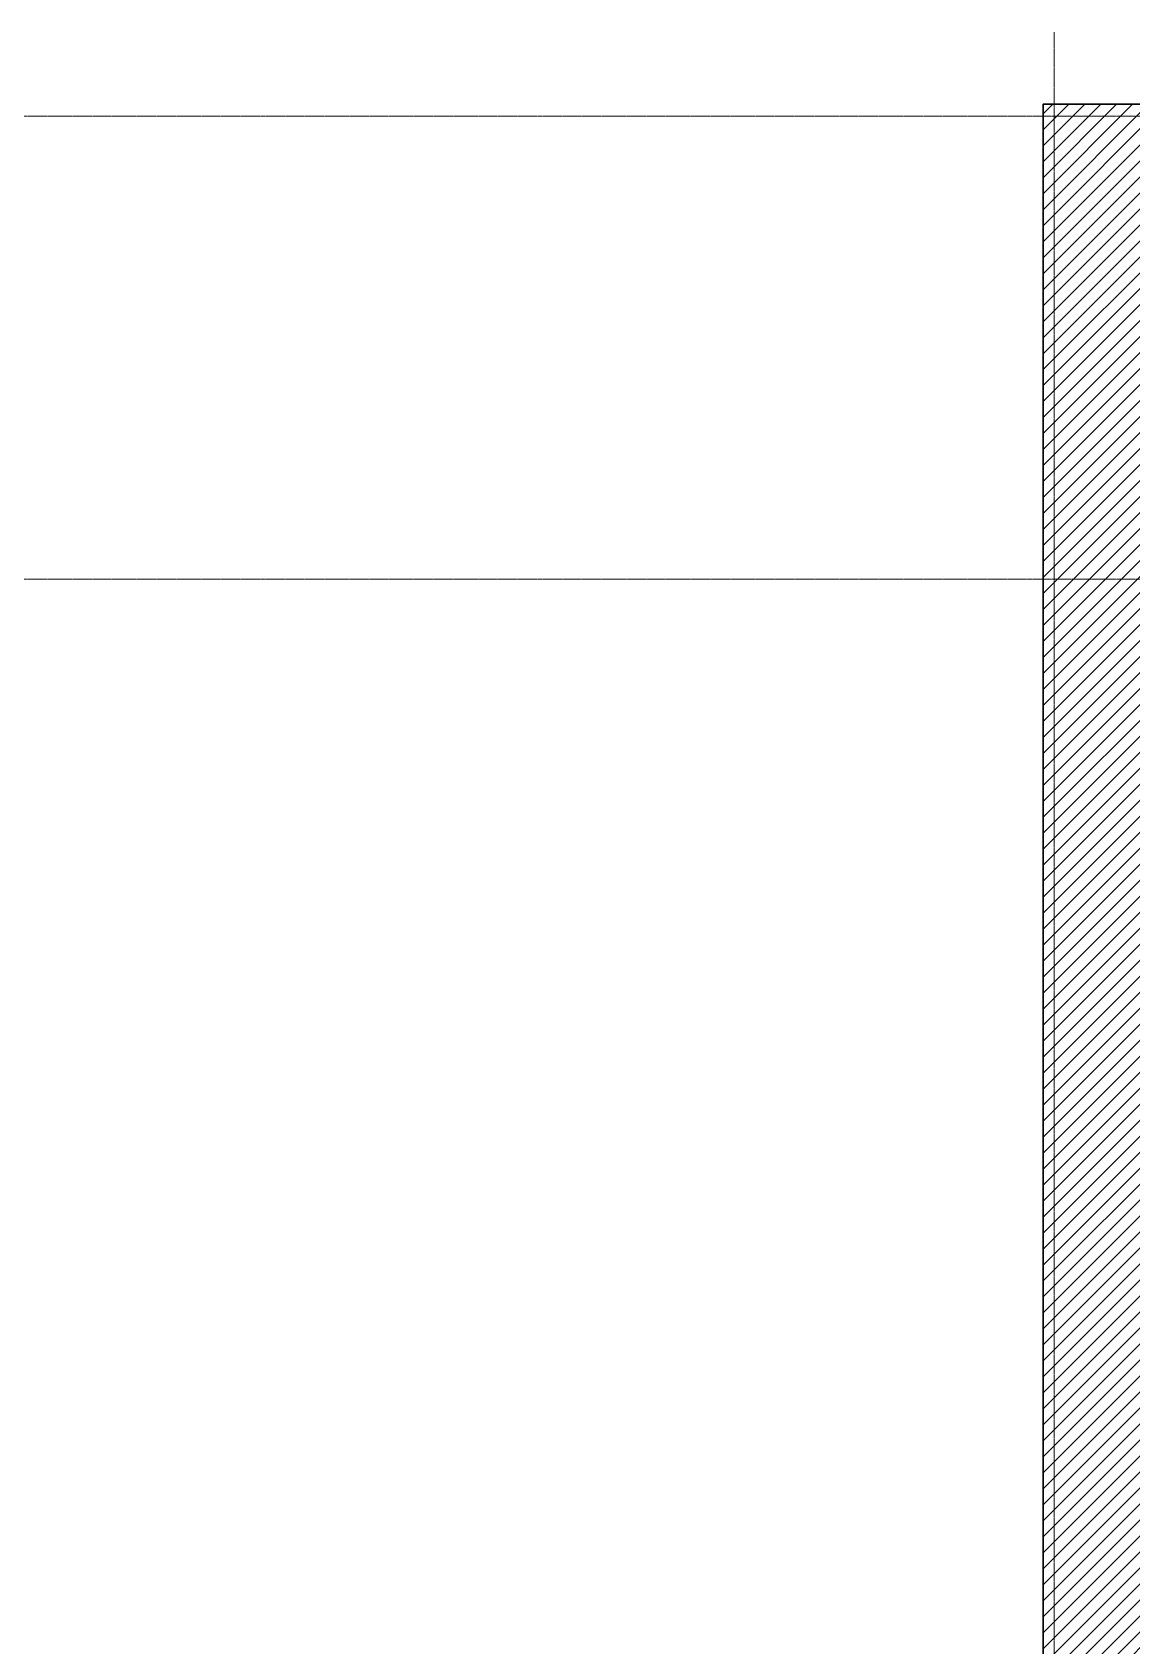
# Model space of a CAD drawing. Header units: millimetres. Extents: x -11886 to 379896, y -8130 to 47743.
# Drawn here: x 220237 to 235679, y 22029 to 44685 of the extents above; entities that cross this region are included whole.
import ezdxf

# ---------------------------------------------------------------- set-up
doc = ezdxf.new("R2010")
doc.units = ezdxf.units.MM
doc.linetypes.add('ADSK_Линия сетки', pattern=[25, 20, -2.5, 0, -2.5])
doc.layers.add('Оси', color=7, linetype='Continuous', lineweight=9)

msp = doc.modelspace()

# ---------------------------------------------------------------- hatches: boundary and pattern name
at = {"lineweight": 13, "true_color": 0x636466, "transparency": 33554559}
h = msp.add_hatch(dxfattribs=at)
h.set_pattern_fill('ANSI31', color=251, scale=50)
h.set_pattern_definition([(45, (215977.25, 85026.59), (-112.2532, 112.2532), [])])
h.paths.add_polyline_path([(247294.27, 43675.13), (234433.09, 43675.13), (234433.09, 21068.63), (227282.49, 21068.63), (227278.57, 13720.18), (230264.83, 13716.63), (230264.83, 13206.63), (228402.42, 13206.63), (228402.42, 11328.12), (251770.02, 11328.12), (251770.02, 13716.63), (254719.16, 13716.63), (254706.96, 21084.06), (247294.27, 21084.06)])

# ---------------------------------------------------------------- linework, layer by layer
at = {"color": 251, "lineweight": 30, "true_color": 0x636466}
msp.add_lwpolyline([(227282.49, 21068.63), (227278.57, 13720.18), (230264.83, 13716.63), (230264.83, 13206.63), (228402.42, 13206.63), (228402.42, 11328.12), (251770.02, 11328.12), (251770.02, 13716.63), (254719.16, 13716.63), (254706.96, 21084.06), (247294.27, 21084.06), (247294.27, 43675.13), (234433.09, 43675.13), (234433.09, 21068.63), (227282.49, 21068.63)], dxfattribs=at)
at = {"layer": 'Оси', "linetype": 'ADSK_Линия сетки'}
for p, q in [((234587.16, -5309.21), (234587.16, 44684.79)), ((204891.03, 43506.79), (273118.97, 43506.79)), ((204891.03, 37006.79), (273118.97, 37006.79))]:
    msp.add_line(p, q, dxfattribs=at)

doc.saveas('drawing.dxf')
